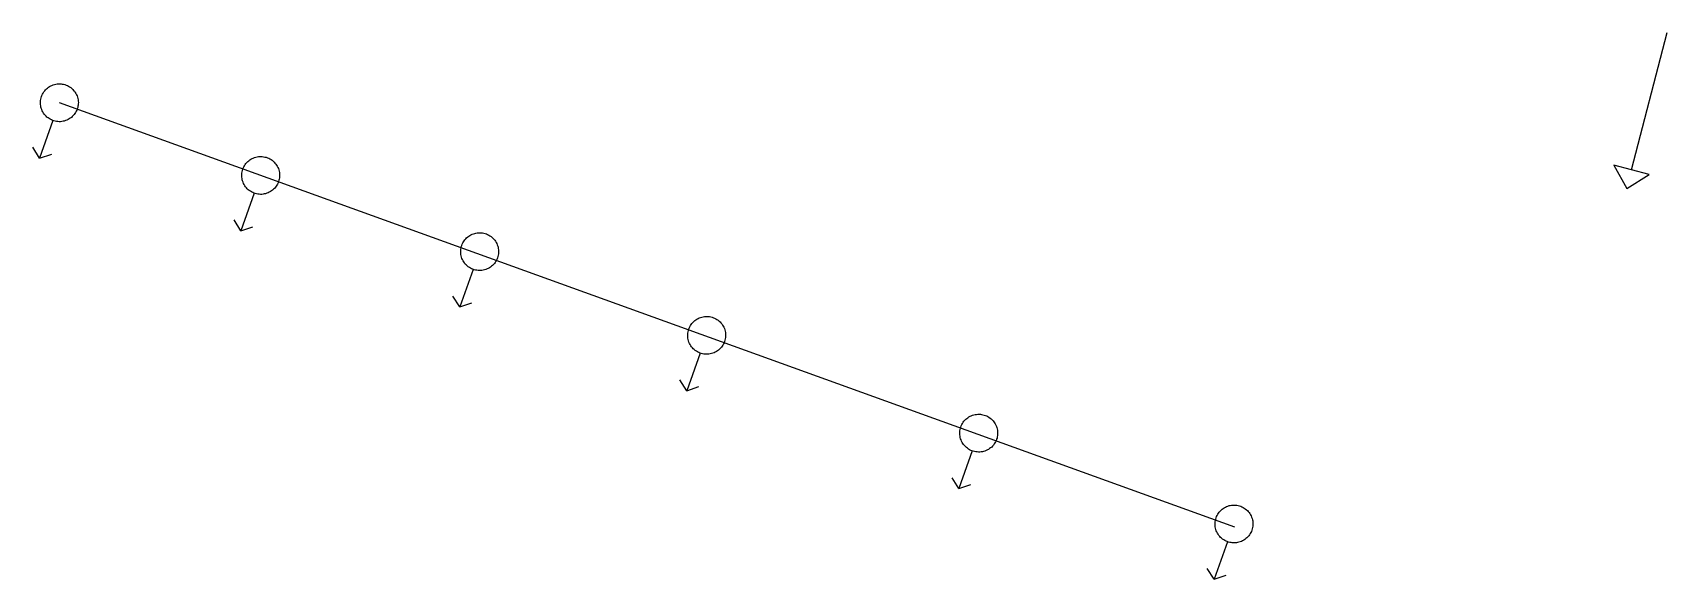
# Model space of a CAD drawing. Header units: inches. Extents: x 21905 to 29562, y 37649 to 43473.
# Drawn here: x 26627.9 to 26897, y 42042.8 to 42132.8 of the extents above; entities that cross this region are included whole.
import ezdxf

# ---------------------------------------------------------------- set-up
doc = ezdxf.new("R2010")
doc.units = ezdxf.units.IN
doc.header["$MEASUREMENT"] = 0

msp = doc.modelspace()

# ---------------------------------------------------------------- linework, layer by layer
for points in [[(26891.16, 42110.21), (26897.05, 42132.82)], [(26634.47, 42119), (26634.31, 42118.86), (26634.13, 42118.73), (26633.95, 42118.61), (26633.76, 42118.5), (26633.56, 42118.41), (26633.36, 42118.33), (26633.15, 42118.27), (26632.94, 42118.22), (26632.72, 42118.18), (26632.51, 42118.16), (26632.29, 42118.16), (26632.07, 42118.17), (26631.86, 42118.2), (26631.64, 42118.24), (26631.43, 42118.3), (26631.23, 42118.37), (26631.03, 42118.45), (26630.83, 42118.55), (26630.65, 42118.66), (26630.47, 42118.79), (26630.3, 42118.92), (26630.14, 42119.07), (26629.99, 42119.23), (26629.85, 42119.4), (26629.73, 42119.58), (26629.62, 42119.76), (26629.52, 42119.96), (26629.43, 42120.16), (26629.36, 42120.36), (26629.3, 42120.57), (26629.26, 42120.78), (26629.24, 42121), (26629.22, 42121.22), (26629.23, 42121.44), (26629.25, 42121.65), (26629.28, 42121.87), (26629.33, 42122.08), (26629.39, 42122.29), (26629.47, 42122.49), (26629.56, 42122.69), (26629.67, 42122.88), (26629.79, 42123.06), (26629.92, 42123.23), (26630.06, 42123.4), (26630.21, 42123.55), (26630.38, 42123.7), (26630.55, 42123.83), (26630.73, 42123.95), (26630.92, 42124.05), (26631.12, 42124.14), (26631.32, 42124.22), (26631.53, 42124.29), (26631.74, 42124.34), (26631.96, 42124.37), (26632.17, 42124.39), (26632.39, 42124.39), (26632.61, 42124.38), (26632.82, 42124.36), (26633.04, 42124.31), (26633.25, 42124.26), (26633.45, 42124.19), (26633.65, 42124.1), (26633.85, 42124), (26634.03, 42123.89), (26634.21, 42123.77), (26634.38, 42123.63), (26634.54, 42123.48), (26634.69, 42123.32), (26634.83, 42123.16), (26634.95, 42122.98), (26635.06, 42122.79), (26635.16, 42122.6), (26635.25, 42122.4), (26635.32, 42122.19), (26635.38, 42121.98), (26635.42, 42121.77), (26635.44, 42121.55), (26635.46, 42121.34), (26635.45, 42121.12), (26635.43, 42120.9), (26635.4, 42120.69), (26635.35, 42120.47), (26635.29, 42120.27), (26635.21, 42120.06), (26635.12, 42119.87), (26635.01, 42119.68), (26634.9, 42119.49), (26634.77, 42119.32), (26634.62, 42119.15), (26634.47, 42119)], [(26634.47, 42119), (26634.31, 42118.86), (26634.13, 42118.73), (26633.95, 42118.61), (26633.76, 42118.5), (26633.56, 42118.41), (26633.36, 42118.33), (26633.15, 42118.27), (26632.94, 42118.22), (26632.72, 42118.18), (26632.51, 42118.16), (26632.29, 42118.16), (26632.07, 42118.17), (26631.86, 42118.2), (26631.64, 42118.24), (26631.43, 42118.3), (26631.23, 42118.37), (26631.03, 42118.45), (26630.83, 42118.55), (26630.65, 42118.66), (26630.47, 42118.79), (26630.3, 42118.92), (26630.14, 42119.07), (26629.99, 42119.23), (26629.85, 42119.4), (26629.73, 42119.58), (26629.62, 42119.76), (26629.52, 42119.96), (26629.43, 42120.16), (26629.36, 42120.36), (26629.3, 42120.57), (26629.26, 42120.78), (26629.24, 42121), (26629.22, 42121.22), (26629.23, 42121.44), (26629.25, 42121.65), (26629.28, 42121.87), (26629.33, 42122.08), (26629.39, 42122.29), (26629.47, 42122.49), (26629.56, 42122.69), (26629.67, 42122.88), (26629.79, 42123.06), (26629.92, 42123.23), (26630.06, 42123.4), (26630.21, 42123.55), (26630.38, 42123.7), (26630.55, 42123.83), (26630.73, 42123.95), (26630.92, 42124.05), (26631.12, 42124.14), (26631.32, 42124.22), (26631.53, 42124.29), (26631.74, 42124.34), (26631.96, 42124.37), (26632.17, 42124.39), (26632.39, 42124.39), (26632.61, 42124.38), (26632.82, 42124.36), (26633.04, 42124.31), (26633.25, 42124.26), (26633.45, 42124.19), (26633.65, 42124.1), (26633.85, 42124), (26634.03, 42123.89), (26634.21, 42123.77), (26634.38, 42123.63), (26634.54, 42123.48), (26634.69, 42123.32), (26634.83, 42123.16), (26634.95, 42122.98), (26635.06, 42122.79), (26635.16, 42122.6), (26635.25, 42122.4), (26635.32, 42122.19), (26635.38, 42121.98), (26635.42, 42121.77), (26635.44, 42121.55), (26635.46, 42121.34), (26635.45, 42121.12), (26635.43, 42120.9), (26635.4, 42120.69), (26635.35, 42120.47), (26635.29, 42120.27), (26635.21, 42120.06), (26635.12, 42119.87), (26635.01, 42119.68), (26634.9, 42119.49), (26634.77, 42119.32), (26634.62, 42119.15), (26634.47, 42119)], [(26825.83, 42051.39), (26632.34, 42121.28)], [(26825.83, 42051.39), (26632.34, 42121.28)], [(26631.28, 42118.35), (26629.07, 42112.16)], [(26631.28, 42118.35), (26629.07, 42112.16)], [(26629.07, 42112.16), (26627.95, 42113.94)], [(26629.07, 42112.16), (26627.95, 42113.94)], [(26629.07, 42112.16), (26631.07, 42112.83)], [(26629.07, 42112.16), (26631.07, 42112.83)], [(26667.61, 42107.03), (26667.45, 42106.89), (26667.27, 42106.75), (26667.09, 42106.64), (26666.9, 42106.53), (26666.71, 42106.44), (26666.5, 42106.36), (26666.29, 42106.3), (26666.08, 42106.25), (26665.87, 42106.21), (26665.65, 42106.19), (26665.43, 42106.19), (26665.22, 42106.2), (26665, 42106.23), (26664.79, 42106.27), (26664.58, 42106.32), (26664.37, 42106.39), (26664.17, 42106.48), (26663.98, 42106.58), (26663.79, 42106.69), (26663.61, 42106.81), (26663.44, 42106.95), (26663.28, 42107.1), (26663.13, 42107.26), (26663, 42107.43), (26662.87, 42107.6), (26662.76, 42107.79), (26662.66, 42107.98), (26662.58, 42108.18), (26662.5, 42108.39), (26662.45, 42108.6), (26662.41, 42108.81), (26662.38, 42109.03), (26662.37, 42109.25), (26662.37, 42109.46), (26662.39, 42109.68), (26662.42, 42109.9), (26662.47, 42110.11), (26662.54, 42110.32), (26662.61, 42110.52), (26662.7, 42110.72), (26662.81, 42110.91), (26662.93, 42111.09), (26663.06, 42111.26), (26663.2, 42111.43), (26663.35, 42111.58), (26663.52, 42111.72), (26663.69, 42111.86), (26663.87, 42111.97), (26664.06, 42112.08), (26664.26, 42112.17), (26664.46, 42112.25), (26664.67, 42112.31), (26664.88, 42112.36), (26665.1, 42112.4), (26665.32, 42112.42), (26665.53, 42112.42), (26665.75, 42112.41), (26665.97, 42112.38), (26666.18, 42112.34), (26666.39, 42112.29), (26666.6, 42112.22), (26666.8, 42112.13), (26666.99, 42112.03), (26667.18, 42111.92), (26667.36, 42111.8), (26667.52, 42111.66), (26667.68, 42111.51), (26667.83, 42111.35), (26667.97, 42111.18), (26668.09, 42111.01), (26668.21, 42110.82), (26668.31, 42110.63), (26668.39, 42110.43), (26668.46, 42110.22), (26668.52, 42110.01), (26668.56, 42109.8), (26668.59, 42109.58), (26668.6, 42109.36), (26668.6, 42109.15), (26668.58, 42108.93), (26668.54, 42108.71), (26668.49, 42108.5), (26668.43, 42108.29), (26668.35, 42108.09), (26668.26, 42107.89), (26668.16, 42107.7), (26668.04, 42107.52), (26667.91, 42107.35), (26667.77, 42107.18), (26667.61, 42107.03)], [(26667.61, 42107.03), (26667.45, 42106.89), (26667.27, 42106.75), (26667.09, 42106.64), (26666.9, 42106.53), (26666.71, 42106.44), (26666.5, 42106.36), (26666.29, 42106.3), (26666.08, 42106.25), (26665.87, 42106.21), (26665.65, 42106.19), (26665.43, 42106.19), (26665.22, 42106.2), (26665, 42106.23), (26664.79, 42106.27), (26664.58, 42106.32), (26664.37, 42106.39), (26664.17, 42106.48), (26663.98, 42106.58), (26663.79, 42106.69), (26663.61, 42106.81), (26663.44, 42106.95), (26663.28, 42107.1), (26663.13, 42107.26), (26663, 42107.43), (26662.87, 42107.6), (26662.76, 42107.79), (26662.66, 42107.98), (26662.58, 42108.18), (26662.5, 42108.39), (26662.45, 42108.6), (26662.41, 42108.81), (26662.38, 42109.03), (26662.37, 42109.25), (26662.37, 42109.46), (26662.39, 42109.68), (26662.42, 42109.9), (26662.47, 42110.11), (26662.54, 42110.32), (26662.61, 42110.52), (26662.7, 42110.72), (26662.81, 42110.91), (26662.93, 42111.09), (26663.06, 42111.26), (26663.2, 42111.43), (26663.35, 42111.58), (26663.52, 42111.72), (26663.69, 42111.86), (26663.87, 42111.97), (26664.06, 42112.08), (26664.26, 42112.17), (26664.46, 42112.25), (26664.67, 42112.31), (26664.88, 42112.36), (26665.1, 42112.4), (26665.32, 42112.42), (26665.53, 42112.42), (26665.75, 42112.41), (26665.97, 42112.38), (26666.18, 42112.34), (26666.39, 42112.29), (26666.6, 42112.22), (26666.8, 42112.13), (26666.99, 42112.03), (26667.18, 42111.92), (26667.36, 42111.8), (26667.52, 42111.66), (26667.68, 42111.51), (26667.83, 42111.35), (26667.97, 42111.18), (26668.09, 42111.01), (26668.21, 42110.82), (26668.31, 42110.63), (26668.39, 42110.43), (26668.46, 42110.22), (26668.52, 42110.01), (26668.56, 42109.8), (26668.59, 42109.58), (26668.6, 42109.36), (26668.6, 42109.15), (26668.58, 42108.93), (26668.54, 42108.71), (26668.49, 42108.5), (26668.43, 42108.29), (26668.35, 42108.09), (26668.26, 42107.89), (26668.16, 42107.7), (26668.04, 42107.52), (26667.91, 42107.35), (26667.77, 42107.18), (26667.61, 42107.03)], [(26894.05, 42109.46), (26888.27, 42110.97), (26890.36, 42107.14), (26894.05, 42109.46)], [(26664.42, 42106.37), (26662.21, 42100.19)], [(26664.42, 42106.37), (26662.21, 42100.19)], [(26662.21, 42100.19), (26661.09, 42101.97)], [(26662.21, 42100.19), (26661.09, 42101.97)], [(26662.21, 42100.19), (26664.21, 42100.86)], [(26662.21, 42100.19), (26664.21, 42100.86)], [(26703.65, 42094.49), (26703.49, 42094.35), (26703.31, 42094.21), (26703.13, 42094.1), (26702.94, 42093.99), (26702.75, 42093.9), (26702.54, 42093.82), (26702.33, 42093.76), (26702.12, 42093.71), (26701.91, 42093.67), (26701.69, 42093.65), (26701.47, 42093.65), (26701.26, 42093.66), (26701.04, 42093.69), (26700.83, 42093.73), (26700.62, 42093.78), (26700.41, 42093.85), (26700.21, 42093.94), (26700.02, 42094.04), (26699.83, 42094.15), (26699.65, 42094.27), (26699.48, 42094.41), (26699.32, 42094.56), (26699.17, 42094.72), (26699.04, 42094.89), (26698.91, 42095.06), (26698.8, 42095.25), (26698.7, 42095.44), (26698.62, 42095.64), (26698.54, 42095.85), (26698.49, 42096.06), (26698.45, 42096.27), (26698.42, 42096.49), (26698.41, 42096.71), (26698.41, 42096.92), (26698.43, 42097.14), (26698.46, 42097.36), (26698.51, 42097.57), (26698.58, 42097.78), (26698.65, 42097.98), (26698.74, 42098.18), (26698.85, 42098.37), (26698.97, 42098.55), (26699.1, 42098.72), (26699.24, 42098.89), (26699.39, 42099.04), (26699.56, 42099.18), (26699.73, 42099.32), (26699.91, 42099.43), (26700.1, 42099.54), (26700.3, 42099.63), (26700.5, 42099.71), (26700.71, 42099.77), (26700.92, 42099.82), (26701.14, 42099.86), (26701.36, 42099.88), (26701.57, 42099.88), (26701.79, 42099.87), (26702.01, 42099.84), (26702.22, 42099.8), (26702.43, 42099.75), (26702.64, 42099.68), (26702.84, 42099.59), (26703.03, 42099.49), (26703.22, 42099.38), (26703.4, 42099.26), (26703.56, 42099.12), (26703.72, 42098.97), (26703.87, 42098.81), (26704.01, 42098.64), (26704.13, 42098.47), (26704.25, 42098.28), (26704.35, 42098.09), (26704.43, 42097.89), (26704.5, 42097.68), (26704.56, 42097.47), (26704.6, 42097.26), (26704.63, 42097.04), (26704.64, 42096.82), (26704.64, 42096.61), (26704.62, 42096.39), (26704.58, 42096.17), (26704.53, 42095.96), (26704.47, 42095.75), (26704.39, 42095.55), (26704.3, 42095.35), (26704.2, 42095.16), (26704.08, 42094.98), (26703.95, 42094.81), (26703.81, 42094.64), (26703.65, 42094.49)], [(26703.65, 42094.49), (26703.49, 42094.35), (26703.31, 42094.21), (26703.13, 42094.1), (26702.94, 42093.99), (26702.75, 42093.9), (26702.54, 42093.82), (26702.33, 42093.76), (26702.12, 42093.71), (26701.91, 42093.67), (26701.69, 42093.65), (26701.47, 42093.65), (26701.26, 42093.66), (26701.04, 42093.69), (26700.83, 42093.73), (26700.62, 42093.78), (26700.41, 42093.85), (26700.21, 42093.94), (26700.02, 42094.04), (26699.83, 42094.15), (26699.65, 42094.27), (26699.48, 42094.41), (26699.32, 42094.56), (26699.17, 42094.72), (26699.04, 42094.89), (26698.91, 42095.06), (26698.8, 42095.25), (26698.7, 42095.44), (26698.62, 42095.64), (26698.54, 42095.85), (26698.49, 42096.06), (26698.45, 42096.27), (26698.42, 42096.49), (26698.41, 42096.71), (26698.41, 42096.92), (26698.43, 42097.14), (26698.46, 42097.36), (26698.51, 42097.57), (26698.58, 42097.78), (26698.65, 42097.98), (26698.74, 42098.18), (26698.85, 42098.37), (26698.97, 42098.55), (26699.1, 42098.72), (26699.24, 42098.89), (26699.39, 42099.04), (26699.56, 42099.18), (26699.73, 42099.32), (26699.91, 42099.43), (26700.1, 42099.54), (26700.3, 42099.63), (26700.5, 42099.71), (26700.71, 42099.77), (26700.92, 42099.82), (26701.14, 42099.86), (26701.36, 42099.88), (26701.57, 42099.88), (26701.79, 42099.87), (26702.01, 42099.84), (26702.22, 42099.8), (26702.43, 42099.75), (26702.64, 42099.68), (26702.84, 42099.59), (26703.03, 42099.49), (26703.22, 42099.38), (26703.4, 42099.26), (26703.56, 42099.12), (26703.72, 42098.97), (26703.87, 42098.81), (26704.01, 42098.64), (26704.13, 42098.47), (26704.25, 42098.28), (26704.35, 42098.09), (26704.43, 42097.89), (26704.5, 42097.68), (26704.56, 42097.47), (26704.6, 42097.26), (26704.63, 42097.04), (26704.64, 42096.82), (26704.64, 42096.61), (26704.62, 42096.39), (26704.58, 42096.17), (26704.53, 42095.96), (26704.47, 42095.75), (26704.39, 42095.55), (26704.3, 42095.35), (26704.2, 42095.16), (26704.08, 42094.98), (26703.95, 42094.81), (26703.81, 42094.64), (26703.65, 42094.49)], [(26700.46, 42093.83), (26698.25, 42087.65)], [(26700.46, 42093.83), (26698.25, 42087.65)], [(26698.25, 42087.65), (26697.13, 42089.43)], [(26698.25, 42087.65), (26697.13, 42089.43)], [(26698.25, 42087.65), (26700.25, 42088.32)], [(26698.25, 42087.65), (26700.25, 42088.32)], [(26741.03, 42080.69), (26740.86, 42080.55), (26740.69, 42080.42), (26740.51, 42080.3), (26740.32, 42080.2), (26740.12, 42080.1), (26739.92, 42080.03), (26739.71, 42079.96), (26739.5, 42079.91), (26739.28, 42079.88), (26739.07, 42079.86), (26738.85, 42079.85), (26738.63, 42079.87), (26738.42, 42079.89), (26738.2, 42079.93), (26737.99, 42079.99), (26737.79, 42080.06), (26737.59, 42080.14), (26737.39, 42080.24), (26737.21, 42080.35), (26737.03, 42080.48), (26736.86, 42080.62), (26736.7, 42080.76), (26736.55, 42080.92), (26736.41, 42081.09), (26736.29, 42081.27), (26736.18, 42081.46), (26736.08, 42081.65), (26735.99, 42081.85), (26735.92, 42082.06), (26735.86, 42082.27), (26735.82, 42082.48), (26735.8, 42082.7), (26735.78, 42082.91), (26735.79, 42083.13), (26735.81, 42083.35), (26735.84, 42083.56), (26735.89, 42083.77), (26735.95, 42083.98), (26736.03, 42084.18), (26736.12, 42084.38), (26736.23, 42084.57), (26736.34, 42084.76), (26736.47, 42084.93), (26736.62, 42085.09), (26736.77, 42085.25), (26736.93, 42085.39), (26737.11, 42085.52), (26737.29, 42085.64), (26737.48, 42085.75), (26737.68, 42085.84), (26737.88, 42085.92), (26738.09, 42085.98), (26738.3, 42086.03), (26738.52, 42086.06), (26738.73, 42086.08), (26738.95, 42086.09), (26739.17, 42086.08), (26739.38, 42086.05), (26739.6, 42086.01), (26739.81, 42085.95), (26740.01, 42085.88), (26740.21, 42085.8), (26740.41, 42085.7), (26740.59, 42085.59), (26740.77, 42085.46), (26740.94, 42085.33), (26741.1, 42085.18), (26741.25, 42085.02), (26741.39, 42084.85), (26741.51, 42084.67), (26741.62, 42084.49), (26741.72, 42084.29), (26741.81, 42084.09), (26741.88, 42083.89), (26741.94, 42083.68), (26741.98, 42083.46), (26742, 42083.25), (26742.02, 42083.03), (26742.01, 42082.81), (26741.99, 42082.6), (26741.96, 42082.38), (26741.91, 42082.17), (26741.85, 42081.96), (26741.77, 42081.76), (26741.68, 42081.56), (26741.57, 42081.37), (26741.46, 42081.19), (26741.32, 42081.01), (26741.18, 42080.85), (26741.03, 42080.69)], [(26741.03, 42080.69), (26740.86, 42080.55), (26740.69, 42080.42), (26740.51, 42080.3), (26740.32, 42080.2), (26740.12, 42080.1), (26739.92, 42080.03), (26739.71, 42079.96), (26739.5, 42079.91), (26739.28, 42079.88), (26739.07, 42079.86), (26738.85, 42079.85), (26738.63, 42079.87), (26738.42, 42079.89), (26738.2, 42079.93), (26737.99, 42079.99), (26737.79, 42080.06), (26737.59, 42080.14), (26737.39, 42080.24), (26737.21, 42080.35), (26737.03, 42080.48), (26736.86, 42080.62), (26736.7, 42080.76), (26736.55, 42080.92), (26736.41, 42081.09), (26736.29, 42081.27), (26736.18, 42081.46), (26736.08, 42081.65), (26735.99, 42081.85), (26735.92, 42082.06), (26735.86, 42082.27), (26735.82, 42082.48), (26735.8, 42082.7), (26735.78, 42082.91), (26735.79, 42083.13), (26735.81, 42083.35), (26735.84, 42083.56), (26735.89, 42083.77), (26735.95, 42083.98), (26736.03, 42084.18), (26736.12, 42084.38), (26736.23, 42084.57), (26736.34, 42084.76), (26736.47, 42084.93), (26736.62, 42085.09), (26736.77, 42085.25), (26736.93, 42085.39), (26737.11, 42085.52), (26737.29, 42085.64), (26737.48, 42085.75), (26737.68, 42085.84), (26737.88, 42085.92), (26738.09, 42085.98), (26738.3, 42086.03), (26738.52, 42086.06), (26738.73, 42086.08), (26738.95, 42086.09), (26739.17, 42086.08), (26739.38, 42086.05), (26739.6, 42086.01), (26739.81, 42085.95), (26740.01, 42085.88), (26740.21, 42085.8), (26740.41, 42085.7), (26740.59, 42085.59), (26740.77, 42085.46), (26740.94, 42085.33), (26741.1, 42085.18), (26741.25, 42085.02), (26741.39, 42084.85), (26741.51, 42084.67), (26741.62, 42084.49), (26741.72, 42084.29), (26741.81, 42084.09), (26741.88, 42083.89), (26741.94, 42083.68), (26741.98, 42083.46), (26742, 42083.25), (26742.02, 42083.03), (26742.01, 42082.81), (26741.99, 42082.6), (26741.96, 42082.38), (26741.91, 42082.17), (26741.85, 42081.96), (26741.77, 42081.76), (26741.68, 42081.56), (26741.57, 42081.37), (26741.46, 42081.19), (26741.32, 42081.01), (26741.18, 42080.85), (26741.03, 42080.69)], [(26737.84, 42080.04), (26735.63, 42073.85)], [(26737.84, 42080.04), (26735.63, 42073.85)], [(26735.63, 42073.85), (26734.5, 42075.64)], [(26735.63, 42073.85), (26734.5, 42075.64)], [(26735.63, 42073.85), (26737.62, 42074.52)], [(26735.63, 42073.85), (26737.62, 42074.52)], [(26785.82, 42064.58), (26785.65, 42064.44), (26785.48, 42064.31), (26785.3, 42064.19), (26785.11, 42064.09), (26784.91, 42063.99), (26784.71, 42063.92), (26784.5, 42063.85), (26784.29, 42063.8), (26784.07, 42063.77), (26783.86, 42063.75), (26783.64, 42063.74), (26783.42, 42063.76), (26783.21, 42063.78), (26782.99, 42063.82), (26782.78, 42063.88), (26782.58, 42063.95), (26782.38, 42064.03), (26782.18, 42064.13), (26781.99, 42064.24), (26781.82, 42064.37), (26781.65, 42064.51), (26781.49, 42064.65), (26781.34, 42064.81), (26781.2, 42064.98), (26781.08, 42065.16), (26780.96, 42065.35), (26780.87, 42065.54), (26780.78, 42065.74), (26780.71, 42065.95), (26780.65, 42066.16), (26780.61, 42066.37), (26780.58, 42066.59), (26780.57, 42066.8), (26780.58, 42067.02), (26780.59, 42067.24), (26780.63, 42067.45), (26780.68, 42067.66), (26780.74, 42067.87), (26780.82, 42068.07), (26780.91, 42068.27), (26781.01, 42068.46), (26781.13, 42068.65), (26781.26, 42068.82), (26781.41, 42068.98), (26781.56, 42069.14), (26781.72, 42069.28), (26781.9, 42069.41), (26782.08, 42069.53), (26782.27, 42069.64), (26782.47, 42069.73), (26782.67, 42069.81), (26782.88, 42069.87), (26783.09, 42069.92), (26783.3, 42069.95), (26783.52, 42069.97), (26783.74, 42069.98), (26783.96, 42069.97), (26784.17, 42069.94), (26784.39, 42069.9), (26784.6, 42069.84), (26784.8, 42069.77), (26785, 42069.69), (26785.2, 42069.59), (26785.38, 42069.48), (26785.56, 42069.35), (26785.73, 42069.22), (26785.89, 42069.07), (26786.04, 42068.91), (26786.17, 42068.74), (26786.3, 42068.56), (26786.41, 42068.38), (26786.51, 42068.18), (26786.6, 42067.98), (26786.67, 42067.78), (26786.72, 42067.57), (26786.77, 42067.35), (26786.79, 42067.14), (26786.8, 42066.92), (26786.8, 42066.7), (26786.78, 42066.49), (26786.75, 42066.27), (26786.7, 42066.06), (26786.64, 42065.85), (26786.56, 42065.65), (26786.47, 42065.45), (26786.36, 42065.26), (26786.24, 42065.08), (26786.11, 42064.9), (26785.97, 42064.74), (26785.82, 42064.58)], [(26785.82, 42064.58), (26785.65, 42064.44), (26785.48, 42064.31), (26785.3, 42064.19), (26785.11, 42064.09), (26784.91, 42063.99), (26784.71, 42063.92), (26784.5, 42063.85), (26784.29, 42063.8), (26784.07, 42063.77), (26783.86, 42063.75), (26783.64, 42063.74), (26783.42, 42063.76), (26783.21, 42063.78), (26782.99, 42063.82), (26782.78, 42063.88), (26782.58, 42063.95), (26782.38, 42064.03), (26782.18, 42064.13), (26781.99, 42064.24), (26781.82, 42064.37), (26781.65, 42064.51), (26781.49, 42064.65), (26781.34, 42064.81), (26781.2, 42064.98), (26781.08, 42065.16), (26780.96, 42065.35), (26780.87, 42065.54), (26780.78, 42065.74), (26780.71, 42065.95), (26780.65, 42066.16), (26780.61, 42066.37), (26780.58, 42066.59), (26780.57, 42066.8), (26780.58, 42067.02), (26780.59, 42067.24), (26780.63, 42067.45), (26780.68, 42067.66), (26780.74, 42067.87), (26780.82, 42068.07), (26780.91, 42068.27), (26781.01, 42068.46), (26781.13, 42068.65), (26781.26, 42068.82), (26781.41, 42068.98), (26781.56, 42069.14), (26781.72, 42069.28), (26781.9, 42069.41), (26782.08, 42069.53), (26782.27, 42069.64), (26782.47, 42069.73), (26782.67, 42069.81), (26782.88, 42069.87), (26783.09, 42069.92), (26783.3, 42069.95), (26783.52, 42069.97), (26783.74, 42069.98), (26783.96, 42069.97), (26784.17, 42069.94), (26784.39, 42069.9), (26784.6, 42069.84), (26784.8, 42069.77), (26785, 42069.69), (26785.2, 42069.59), (26785.38, 42069.48), (26785.56, 42069.35), (26785.73, 42069.22), (26785.89, 42069.07), (26786.04, 42068.91), (26786.17, 42068.74), (26786.3, 42068.56), (26786.41, 42068.38), (26786.51, 42068.18), (26786.6, 42067.98), (26786.67, 42067.78), (26786.72, 42067.57), (26786.77, 42067.35), (26786.79, 42067.14), (26786.8, 42066.92), (26786.8, 42066.7), (26786.78, 42066.49), (26786.75, 42066.27), (26786.7, 42066.06), (26786.64, 42065.85), (26786.56, 42065.65), (26786.47, 42065.45), (26786.36, 42065.26), (26786.24, 42065.08), (26786.11, 42064.9), (26785.97, 42064.74), (26785.82, 42064.58)], [(26782.63, 42063.93), (26780.41, 42057.74)], [(26782.63, 42063.93), (26780.41, 42057.74)], [(26780.41, 42057.74), (26779.29, 42059.53)], [(26780.41, 42057.74), (26779.29, 42059.53)], [(26780.41, 42057.74), (26782.41, 42058.41)], [(26780.41, 42057.74), (26782.41, 42058.41)], [(26827.84, 42049.63), (26827.68, 42049.49), (26827.5, 42049.36), (26827.32, 42049.24), (26827.13, 42049.13), (26826.93, 42049.04), (26826.73, 42048.96), (26826.52, 42048.9), (26826.31, 42048.85), (26826.1, 42048.81), (26825.88, 42048.79), (26825.66, 42048.79), (26825.44, 42048.8), (26825.23, 42048.83), (26825.01, 42048.87), (26824.8, 42048.93), (26824.6, 42049), (26824.4, 42049.08), (26824.2, 42049.18), (26824.02, 42049.29), (26823.84, 42049.42), (26823.67, 42049.55), (26823.51, 42049.7), (26823.36, 42049.86), (26823.22, 42050.03), (26823.1, 42050.21), (26822.99, 42050.39), (26822.89, 42050.59), (26822.8, 42050.79), (26822.73, 42050.99), (26822.68, 42051.2), (26822.63, 42051.41), (26822.61, 42051.63), (26822.6, 42051.85), (26822.6, 42052.07), (26822.62, 42052.28), (26822.65, 42052.5), (26822.7, 42052.71), (26822.76, 42052.92), (26822.84, 42053.12), (26822.93, 42053.32), (26823.04, 42053.51), (26823.16, 42053.69), (26823.29, 42053.86), (26823.43, 42054.03), (26823.58, 42054.18), (26823.75, 42054.33), (26823.92, 42054.46), (26824.1, 42054.58), (26824.29, 42054.68), (26824.49, 42054.77), (26824.69, 42054.85), (26824.9, 42054.92), (26825.11, 42054.97), (26825.33, 42055), (26825.54, 42055.02), (26825.76, 42055.02), (26825.98, 42055.01), (26826.19, 42054.99), (26826.41, 42054.94), (26826.62, 42054.89), (26826.82, 42054.82), (26827.02, 42054.73), (26827.22, 42054.63), (26827.4, 42054.52), (26827.58, 42054.4), (26827.75, 42054.26), (26827.91, 42054.11), (26828.06, 42053.95), (26828.2, 42053.79), (26828.32, 42053.61), (26828.43, 42053.42), (26828.53, 42053.23), (26828.62, 42053.03), (26828.69, 42052.82), (26828.75, 42052.61), (26828.79, 42052.4), (26828.82, 42052.18), (26828.83, 42051.97), (26828.82, 42051.75), (26828.8, 42051.53), (26828.77, 42051.32), (26828.72, 42051.1), (26828.66, 42050.9), (26828.58, 42050.69), (26828.49, 42050.5), (26828.38, 42050.31), (26828.27, 42050.12), (26828.14, 42049.95), (26827.99, 42049.78), (26827.84, 42049.63)], [(26827.84, 42049.63), (26827.68, 42049.49), (26827.5, 42049.36), (26827.32, 42049.24), (26827.13, 42049.13), (26826.93, 42049.04), (26826.73, 42048.96), (26826.52, 42048.9), (26826.31, 42048.85), (26826.1, 42048.81), (26825.88, 42048.79), (26825.66, 42048.79), (26825.44, 42048.8), (26825.23, 42048.83), (26825.01, 42048.87), (26824.8, 42048.93), (26824.6, 42049), (26824.4, 42049.08), (26824.2, 42049.18), (26824.02, 42049.29), (26823.84, 42049.42), (26823.67, 42049.55), (26823.51, 42049.7), (26823.36, 42049.86), (26823.22, 42050.03), (26823.1, 42050.21), (26822.99, 42050.39), (26822.89, 42050.59), (26822.8, 42050.79), (26822.73, 42050.99), (26822.68, 42051.2), (26822.63, 42051.41), (26822.61, 42051.63), (26822.6, 42051.85), (26822.6, 42052.07), (26822.62, 42052.28), (26822.65, 42052.5), (26822.7, 42052.71), (26822.76, 42052.92), (26822.84, 42053.12), (26822.93, 42053.32), (26823.04, 42053.51), (26823.16, 42053.69), (26823.29, 42053.86), (26823.43, 42054.03), (26823.58, 42054.18), (26823.75, 42054.33), (26823.92, 42054.46), (26824.1, 42054.58), (26824.29, 42054.68), (26824.49, 42054.77), (26824.69, 42054.85), (26824.9, 42054.92), (26825.11, 42054.97), (26825.33, 42055), (26825.54, 42055.02), (26825.76, 42055.02), (26825.98, 42055.01), (26826.19, 42054.99), (26826.41, 42054.94), (26826.62, 42054.89), (26826.82, 42054.82), (26827.02, 42054.73), (26827.22, 42054.63), (26827.4, 42054.52), (26827.58, 42054.4), (26827.75, 42054.26), (26827.91, 42054.11), (26828.06, 42053.95), (26828.2, 42053.79), (26828.32, 42053.61), (26828.43, 42053.42), (26828.53, 42053.23), (26828.62, 42053.03), (26828.69, 42052.82), (26828.75, 42052.61), (26828.79, 42052.4), (26828.82, 42052.18), (26828.83, 42051.97), (26828.82, 42051.75), (26828.8, 42051.53), (26828.77, 42051.32), (26828.72, 42051.1), (26828.66, 42050.9), (26828.58, 42050.69), (26828.49, 42050.5), (26828.38, 42050.31), (26828.27, 42050.12), (26828.14, 42049.95), (26827.99, 42049.78), (26827.84, 42049.63)], [(26824.65, 42048.98), (26822.44, 42042.79)], [(26824.65, 42048.98), (26822.44, 42042.79)], [(26822.44, 42042.79), (26821.32, 42044.57)], [(26822.44, 42042.79), (26821.32, 42044.57)], [(26822.44, 42042.79), (26824.44, 42043.46)], [(26822.44, 42042.79), (26824.44, 42043.46)]]:
    msp.add_lwpolyline(points)

doc.saveas('drawing.dxf')
